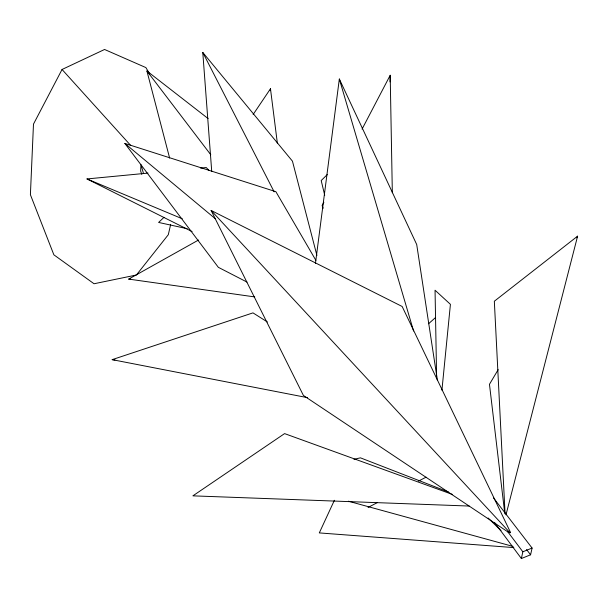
<?xml version="1.0" encoding="UTF-8"?>
<svg xmlns="http://www.w3.org/2000/svg" width="608" height="608" viewBox="0 0 608 608"><rect width="100%" height="100%" fill="white"/><g stroke="black" fill="none" stroke-linecap="round" stroke-linejoin="round"><path stroke-width="0.91" d="M390.024 81.898L390.192 75.27L362.079 129.094M441.925 390.169L450.422 304.334L435.047 290.221L436.628 377.553M270.256 90.638L270.476 88.76L253.141 114.502M315.446 263.462L339.332 79.01L416.708 244.522L437.365 380.167M493.422 497.8L532.091 548.059L530.579 554.8L521.375 558.524L522.842 551.783L507.429 531.308M170.628 224.626L168.302 234.711L136.39 275.014L94.042 283.754L53.869 254.82L30.4 194.72L33.478 124.116L62.046 69.479L104.568 49.476L145.882 67.579L149.743 74.092M505.978 514.877L577.6 236.162L494.334 301.234L505.073 513.851M334.4 500.262L319.299 532.912L513.844 547.595M323.859 202.251L322.103 205.61L323.22 208.232M498.18 369.656L489.463 384.309L504.708 512.939M576.635 237.789L577.6 236.162M327.279 174.58L321.199 180.553L324.725 195.305M163.985 217.345L158.612 222.444L187.203 228.699M428.526 323.76L435.594 317.498M254.744 296.924L128.698 279.102L198.497 240.046M368.06 507.452L377.302 502.618M418.502 481.11L426.064 477.166M522.842 551.783L532.091 548.059M307.64 397.685L112.168 359.647L252.974 312.877L267.421 321.989M353.962 459.306L360.445 457.839L448.415 491.994M192.09 231.587L86.982 178.942L148.018 173.098M200.594 168.066L206.234 167.534L208.84 170.286M128.698 279.102L130.591 279.004M469.209 506.054L192.888 495.847L284.582 433.603L452.337 494.395M112.168 359.647L114.988 359.944M348.399 501.205L513.076 546.44M247.015 282.082L218.333 267.315L124.86 143.435L275.88 191.687L315.864 260.315M86.982 178.942L182.278 218.774M509.025 532.661L303.415 395.466L211.105 210.444L402.154 306.485L510.56 532.524M169.632 158.065L146.908 70.984L208.118 118.575M124.86 143.435L215.338 218.743M488.163 518.024L501 530.655M211.105 210.444L510.097 532.844M62.046 69.479L130.682 145.434M211.728 171.433L202.783 52.44L292.456 161.166L316.92 255.482M146.908 70.984L210.801 154.782M526.566 549.526L530.579 554.8M494.737 522.72L521.375 558.524M202.783 52.44L274.155 191.847M141.77 174.314L140.653 171.084L140.95 164.646L143.503 173.5M339.332 79.01L413.569 331.018M270.476 88.76L277.385 143.404M390.192 75.27L392.335 192.728"/></g></svg>
